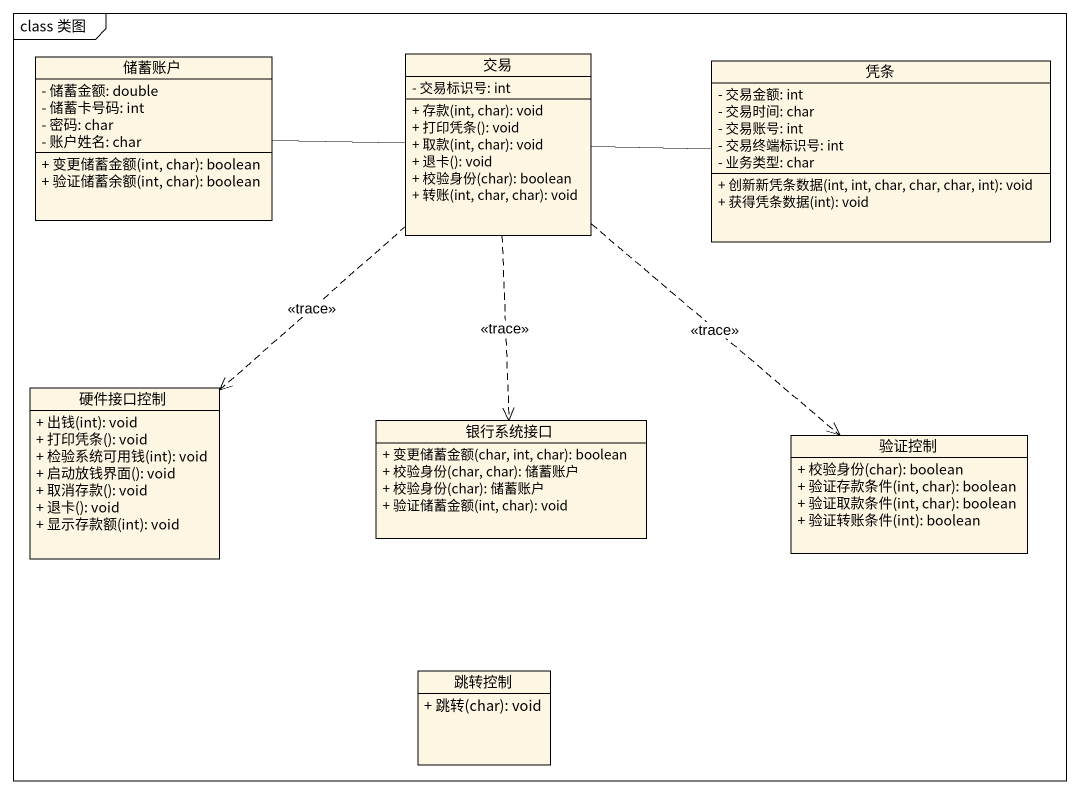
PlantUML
@startuml
mainframe class 类图
hide circle
hide empty members
skinparam classAttributeIconSize 0
class 储蓄账户 {
  - 储蓄金额: double
  - 储蓄卡号码: int
  - 密码: char
  - 账户姓名: char
  + 变更储蓄金额(int, char): boolean
  + 验证储蓄余额(int, char): boolean
}
class 交易 {
  - 交易标识号: int
  + 存款(int, char): void
  + 打印凭条(): void
  + 取款(int, char): void
  + 退卡(): void
  + 校验身份(char): boolean
  + 转账(int, char, char): void
}
class 凭条 {
  - 交易金额: int
  - 交易时间: char
  - 交易账号: int
  - 交易终端标识号: int
  - 业务类型: char
  + 创新新凭条数据(int, int, char, char, char, int): void
  + 获得凭条数据(int): void
}
class 硬件接口控制 {
  + 出钱(int): void
  + 打印凭条(): void
  + 检验系统可用钱(int): void
  + 启动放钱界面(): void
  + 取消存款(): void
  + 退卡(): void
  + 显示存款额(int): void
}
class 银行系统接口 {
  + 变更储蓄金额(char, int, char): boolean
  + 校验身份(char, char): 储蓄账户
  + 校验身份(char): 储蓄账户
  + 验证储蓄金额(int, char): void
}
class 验证控制 {
  + 校验身份(char): boolean
  + 验证存款条件(int, char): boolean
  + 验证取款条件(int, char): boolean
  + 验证转账条件(int): boolean
}
class 跳转控制 {
  + 跳转(char): void
}
交易 -left- 储蓄账户
交易 -right- 凭条
交易 ..> 硬件接口控制 : <<trace>>
交易 ..> 银行系统接口 : <<trace>>
交易 ..> 验证控制 : <<trace>>
@enduml
